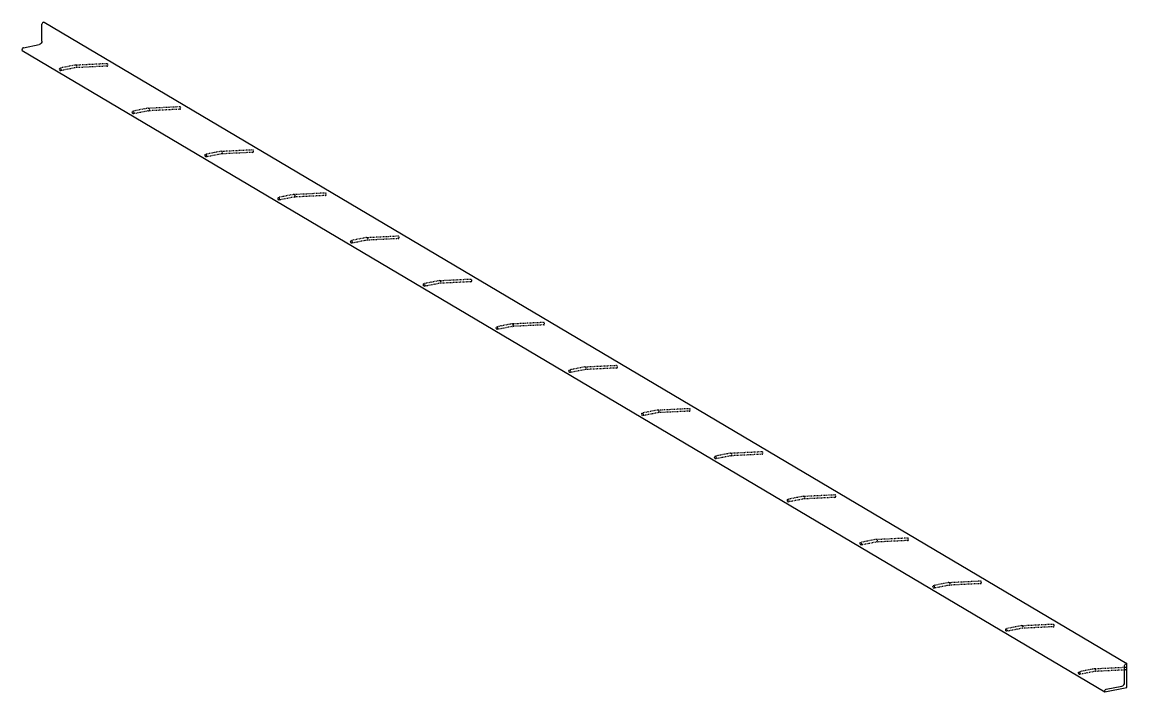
# Model space of a CAD drawing. Header units: millimetres. Extents: x 48 to 37795, y 5 to 1888.
# Drawn here: x 48 to 3084, y 48 to 1888 of the extents above; entities that cross this region are included whole.
import ezdxf

# ---------------------------------------------------------------- set-up
doc = ezdxf.new("R2010")
doc.units = ezdxf.units.MM
doc.linetypes.add('DXK_LINE_DOT2', pattern=[3.9198, 1.9599, -1.9599])
doc.layers.add('STÅL', color=7, linetype='Continuous')

msp = doc.modelspace()

# ---------------------------------------------------------------- linework, layer by layer
at = {"layer": 'STÅL', "color": 2, "linetype": 'Continuous'}
for p, q in [((102.9, 1884.4), (102.6, 1882.7)), ((102.6, 1836.2), (102.6, 1882.7)), ((103.7, 1885.9), (102.9, 1884.4)), ((105, 1887.1), (103.7, 1885.9)), ((106.5, 1887.7), (105, 1887.1)), ((106.5, 1887.7), (108.6, 1888.1)), ((108.6, 1888.1), (3083.6, 125.7)), ((51.9, 1817.7), (94.8, 1826.2)), ((97.7, 1827.4), (94.8, 1826.2)), ((100.3, 1829.8), (97.7, 1827.4)), ((102, 1832.8), (100.3, 1829.8)), ((102.6, 1836.2), (102, 1832.8)), ((48.3, 1814.4), (48, 1812.7)), ((48, 1810.4), (48, 1812.7)), ((48, 1810.4), (3023, 48)), ((49.1, 1815.9), (48.3, 1814.4)), ((50.4, 1817.1), (49.1, 1815.9)), ((51.9, 1817.7), (50.4, 1817.1)), ((3077.6, 120.3), (3077.9, 122)), ((3077.9, 122), (3078.7, 123.5)), ((3078.7, 123.5), (3080, 124.7)), ((3080, 124.7), (3081.5, 125.3)), ((3083.6, 125.7), (3081.5, 125.3)), ((3083.6, 60), (3083.6, 125.7)), ((3077.6, 73.8), (3077.6, 120.3)), ((3083.9, 111.1), (3083.6, 114.1)), ((3083.6, 110.4), (3083.9, 111.1)), ((3026.9, 55.3), (3069.8, 63.8)), ((3069.8, 63.8), (3072.7, 65)), ((3072.7, 65), (3075.3, 67.4)), ((3075.3, 67.4), (3077, 70.5)), ((3077, 70.5), (3077.6, 73.8)), ((3023, 48), (3083.6, 60)), ((3023, 50.3), (3023.3, 52)), ((3023, 50.3), (3023, 48)), ((3023.3, 52), (3024.1, 53.6)), ((3024.1, 53.6), (3025.4, 54.7)), ((3025.4, 54.7), (3026.9, 55.3))]:
    msp.add_line(p, q, dxfattribs=at)
at = {"layer": 'STÅL', "color": 7, "linetype": 'DXK_LINE_DOT2'}
for p, q in [((150.8, 1759.4), (151.4, 1761.7)), ((151.4, 1761.7), (152.8, 1762)), ((194.6, 1770.2), (152.8, 1762)), ((152.8, 1762), (154.2, 1760)), ((197.1, 1763.2), (154.2, 1754.7)), ((194.6, 1770.2), (195.2, 1770.3)), ((195.8, 1762.9), (196.1, 1762.9)), ((196.1, 1770.5), (197, 1770.6)), ((196.1, 1770.5), (197.5, 1768.6)), ((281.4, 1767.2), (196.1, 1762.9)), ((197, 1770.6), (282.4, 1774.8)), ((197.1, 1763.2), (197.9, 1765.5)), ((197.5, 1768.6), (197.9, 1765.5)), ((281.4, 1767.2), (283, 1767.4)), ((283.6, 1772.8), (282.4, 1774.8)), ((283, 1767.4), (283.9, 1769.8)), ((283.9, 1769.8), (283.6, 1772.8)), ((151.4, 1756.4), (150.8, 1759.4)), ((152.8, 1754.4), (151.4, 1756.4)), ((154.2, 1754.7), (152.8, 1754.4)), ((154.2, 1760), (154.8, 1757)), ((154.8, 1757), (154.2, 1754.7)), ((350.8, 1640.9), (351.4, 1643.2)), ((351.4, 1637.9), (350.8, 1640.9)), ((351.4, 1643.2), (352.8, 1643.5)), ((394.6, 1651.8), (352.8, 1643.5)), ((352.8, 1643.5), (354.2, 1641.5)), ((397.1, 1644.7), (354.2, 1636.2)), ((354.2, 1641.5), (354.8, 1638.5)), ((394.6, 1651.8), (395.2, 1651.9)), ((395.8, 1644.4), (396.1, 1644.4)), ((396.1, 1652), (397, 1652.1)), ((396.1, 1652), (397.5, 1650.1)), ((481.4, 1648.7), (396.1, 1644.4)), ((397, 1652.1), (482.4, 1656.3)), ((397.1, 1644.7), (397.9, 1647)), ((397.5, 1650.1), (397.9, 1647)), ((481.4, 1648.7), (483, 1649)), ((483.6, 1654.4), (482.4, 1656.3)), ((483, 1649), (483.9, 1651.3)), ((483.9, 1651.3), (483.6, 1654.4)), ((352.8, 1636), (351.4, 1637.9)), ((354.2, 1636.2), (352.8, 1636)), ((354.8, 1638.5), (354.2, 1636.2)), ((550.8, 1522.4), (551.4, 1524.7)), ((551.4, 1519.4), (550.8, 1522.4)), ((551.4, 1524.7), (552.8, 1525)), ((552.8, 1517.5), (551.4, 1519.4)), ((594.6, 1533.3), (552.8, 1525)), ((552.8, 1525), (554.2, 1523.1)), ((597.1, 1526.2), (554.2, 1517.8)), ((554.2, 1523.1), (554.8, 1520.1)), ((554.8, 1520.1), (554.2, 1517.8)), ((594.6, 1533.3), (595.2, 1533.4)), ((595.8, 1526), (596.1, 1526)), ((596.1, 1533.6), (597.5, 1531.6)), ((596.1, 1533.6), (597, 1533.6)), ((681.4, 1530.2), (596.1, 1526)), ((597, 1533.6), (682.4, 1537.8)), ((597.1, 1526.2), (597.9, 1528.6)), ((597.5, 1531.6), (597.9, 1528.6)), ((681.4, 1530.2), (683, 1530.5)), ((683.6, 1535.9), (682.4, 1537.8)), ((683, 1530.5), (683.9, 1532.8)), ((683.9, 1532.8), (683.6, 1535.9)), ((554.2, 1517.8), (552.8, 1517.5)), ((750.8, 1404), (751.4, 1406.3)), ((751.4, 1400.9), (750.8, 1404)), ((751.4, 1406.3), (752.8, 1406.5)), ((752.8, 1399), (751.4, 1400.9)), ((794.6, 1414.8), (752.8, 1406.5)), ((752.8, 1406.5), (754.2, 1404.6)), ((754.2, 1399.3), (752.8, 1399)), ((797.1, 1407.7), (754.2, 1399.3)), ((754.2, 1404.6), (754.8, 1401.6)), ((754.8, 1401.6), (754.2, 1399.3)), ((794.6, 1414.8), (795.2, 1414.9)), ((795.8, 1407.5), (796.1, 1407.5)), ((796.1, 1415.1), (797.5, 1413.1)), ((796.1, 1415.1), (797, 1415.1)), ((881.4, 1411.7), (796.1, 1407.5)), ((797, 1415.1), (882.4, 1419.4)), ((797.1, 1407.7), (797.9, 1410.1)), ((797.5, 1413.1), (797.9, 1410.1)), ((881.4, 1411.7), (883, 1412)), ((883.6, 1417.4), (882.4, 1419.4)), ((883, 1412), (883.9, 1414.4)), ((883.9, 1414.4), (883.6, 1417.4)), ((950.8, 1285.5), (951.4, 1287.8)), ((951.4, 1282.5), (950.8, 1285.5)), ((951.4, 1287.8), (952.8, 1288)), ((952.8, 1280.5), (951.4, 1282.5)), ((994.6, 1296.3), (952.8, 1288.1)), ((952.8, 1288), (954.2, 1286.1)), ((954.2, 1280.8), (952.8, 1280.5)), ((997.1, 1289.3), (954.2, 1280.8)), ((954.2, 1286.1), (954.8, 1283.1)), ((954.8, 1283.1), (954.2, 1280.8)), ((994.6, 1296.3), (995.2, 1296.4)), ((995.8, 1289), (996.1, 1289)), ((996.1, 1296.6), (997.5, 1294.6)), ((996.1, 1296.6), (997, 1296.6)), ((1081.4, 1293.3), (996.1, 1289)), ((997, 1296.6), (1082.4, 1300.9)), ((997.1, 1289.3), (997.9, 1291.6)), ((997.5, 1294.6), (997.9, 1291.6)), ((1081.4, 1293.3), (1083, 1293.5)), ((1083.6, 1298.9), (1082.4, 1300.9)), ((1083, 1293.5), (1083.9, 1295.9)), ((1083.9, 1295.9), (1083.6, 1298.9)), ((1150.8, 1167), (1151.4, 1169.3)), ((1151.4, 1164), (1150.8, 1167)), ((1151.4, 1169.3), (1152.8, 1169.6)), ((1152.8, 1162.1), (1151.4, 1164)), ((1194.6, 1177.8), (1152.8, 1169.6)), ((1152.8, 1169.6), (1154.2, 1167.6)), ((1154.2, 1162.3), (1152.8, 1162.1)), ((1197.1, 1170.8), (1154.2, 1162.3)), ((1154.2, 1167.6), (1154.8, 1164.6)), ((1154.8, 1164.6), (1154.2, 1162.3)), ((1194.6, 1177.8), (1195.2, 1177.9)), ((1195.8, 1170.5), (1196.1, 1170.5)), ((1196.1, 1178.1), (1197, 1178.2)), ((1196.1, 1178.1), (1197.5, 1176.2)), ((1281.4, 1174.8), (1196.1, 1170.5)), ((1197, 1178.2), (1282.4, 1182.4)), ((1197.1, 1170.8), (1197.9, 1173.1)), ((1197.5, 1176.2), (1197.9, 1173.1)), ((1281.4, 1174.8), (1283, 1175.1)), ((1283.6, 1180.4), (1282.4, 1182.4)), ((1283, 1175.1), (1283.9, 1177.4)), ((1283.9, 1177.4), (1283.6, 1180.4)), ((1397, 1059.7), (1482.4, 1063.9)), ((1483.6, 1062), (1482.4, 1063.9)), ((1350.8, 1048.5), (1351.4, 1050.8)), ((1351.4, 1045.5), (1350.8, 1048.5)), ((1351.4, 1050.8), (1352.8, 1051.1)), ((1352.8, 1043.6), (1351.4, 1045.5)), ((1394.6, 1059.4), (1352.8, 1051.1)), ((1352.8, 1051.1), (1354.2, 1049.2)), ((1354.2, 1043.8), (1352.8, 1043.6)), ((1397.1, 1052.3), (1354.2, 1043.8)), ((1354.2, 1049.2), (1354.8, 1046.1)), ((1354.8, 1046.1), (1354.2, 1043.8)), ((1394.6, 1059.4), (1395.2, 1059.5)), ((1395.8, 1052), (1396.1, 1052.1)), ((1396.1, 1059.6), (1397, 1059.7)), ((1396.1, 1059.6), (1397.5, 1057.7)), ((1481.4, 1056.3), (1396.1, 1052.1)), ((1397.1, 1052.3), (1397.9, 1054.6)), ((1397.5, 1057.7), (1397.9, 1054.6)), ((1481.4, 1056.3), (1483, 1056.6)), ((1483, 1056.6), (1483.9, 1058.9)), ((1483.9, 1058.9), (1483.6, 1062)), ((1596.1, 941.2), (1597.5, 939.2)), ((1596.1, 941.2), (1597, 941.2)), ((1597, 941.2), (1682.4, 945.4)), ((1683.6, 943.5), (1682.4, 945.4)), ((1683.9, 940.4), (1683.6, 943.5)), ((1550.8, 930), (1551.4, 932.3)), ((1551.4, 927), (1550.8, 930)), ((1551.4, 932.3), (1552.8, 932.6)), ((1552.8, 925.1), (1551.4, 927)), ((1594.6, 940.9), (1552.8, 932.6)), ((1552.8, 932.6), (1554.2, 930.7)), ((1554.2, 925.4), (1552.8, 925.1)), ((1597.1, 933.8), (1554.2, 925.4)), ((1554.2, 930.7), (1554.8, 927.7)), ((1554.8, 927.7), (1554.2, 925.4)), ((1594.6, 940.9), (1595.2, 941)), ((1595.8, 933.6), (1596.1, 933.6)), ((1681.4, 937.8), (1596.1, 933.6)), ((1597.1, 933.8), (1597.9, 936.2)), ((1597.5, 939.2), (1597.9, 936.2)), ((1681.4, 937.8), (1683, 938.1)), ((1683, 938.1), (1683.9, 940.4)), ((1794.6, 822.4), (1752.8, 814.1)), ((1794.6, 822.4), (1795.2, 822.5)), ((1796.1, 822.7), (1797.5, 820.7)), ((1796.1, 822.7), (1797, 822.7)), ((1797, 822.7), (1882.4, 827)), ((1797.5, 820.7), (1797.9, 817.7)), ((1883.6, 825), (1882.4, 827)), ((1883, 819.6), (1883.9, 822)), ((1883.9, 822), (1883.6, 825)), ((1750.8, 811.6), (1751.4, 813.9)), ((1751.4, 808.6), (1750.8, 811.6)), ((1751.4, 813.9), (1752.8, 814.1)), ((1752.8, 806.6), (1751.4, 808.6)), ((1752.8, 814.1), (1754.2, 812.2)), ((1754.2, 806.9), (1752.8, 806.6)), ((1797.1, 815.3), (1754.2, 806.9)), ((1754.2, 812.2), (1754.8, 809.2)), ((1754.8, 809.2), (1754.2, 806.9)), ((1795.8, 815.1), (1796.1, 815.1)), ((1881.4, 819.3), (1796.1, 815.1)), ((1797.1, 815.3), (1797.9, 817.7)), ((1881.4, 819.3), (1883, 819.6)), ((1994.6, 703.9), (1952.8, 695.7)), ((1994.6, 703.9), (1995.2, 704)), ((1996.1, 704.2), (1997.5, 702.2)), ((1996.1, 704.2), (1997, 704.2)), ((2081.4, 700.9), (1996.1, 696.6)), ((1997, 704.2), (2082.4, 708.5)), ((1997.1, 696.9), (1997.9, 699.2)), ((1997.5, 702.2), (1997.9, 699.2)), ((2081.4, 700.9), (2083, 701.1)), ((2083.6, 706.5), (2082.4, 708.5)), ((2083, 701.1), (2083.9, 703.5)), ((2083.9, 703.5), (2083.6, 706.5)), ((1950.8, 693.1), (1951.4, 695.4)), ((1951.4, 690.1), (1950.8, 693.1)), ((1951.4, 695.4), (1952.8, 695.7)), ((1952.8, 688.1), (1951.4, 690.1)), ((1952.8, 695.7), (1954.2, 693.7)), ((1954.2, 688.4), (1952.8, 688.1)), ((1997.1, 696.9), (1954.2, 688.4)), ((1954.2, 693.7), (1954.8, 690.7)), ((1954.8, 690.7), (1954.2, 688.4)), ((1995.8, 696.6), (1996.1, 696.6)), ((2150.8, 574.6), (2151.4, 576.9)), ((2151.4, 576.9), (2152.8, 577.2)), ((2194.6, 585.4), (2152.8, 577.2)), ((2152.8, 577.2), (2154.2, 575.2)), ((2197.1, 578.4), (2154.2, 569.9)), ((2194.6, 585.4), (2195.2, 585.6)), ((2195.8, 578.1), (2196.1, 578.1)), ((2196.1, 585.7), (2197, 585.8)), ((2196.1, 585.7), (2197.5, 583.8)), ((2281.4, 582.4), (2196.1, 578.1)), ((2197, 585.8), (2282.4, 590)), ((2197.1, 578.4), (2197.9, 580.7)), ((2197.5, 583.8), (2197.9, 580.7)), ((2281.4, 582.4), (2283, 582.7)), ((2283.6, 588.1), (2282.4, 590)), ((2283, 582.7), (2283.9, 585)), ((2283.9, 585), (2283.6, 588.1)), ((2151.4, 571.6), (2150.8, 574.6)), ((2152.8, 569.7), (2151.4, 571.6)), ((2154.2, 569.9), (2152.8, 569.7)), ((2154.2, 575.2), (2154.8, 572.2)), ((2154.8, 572.2), (2154.2, 569.9)), ((2350.8, 456.1), (2351.4, 458.4)), ((2351.4, 453.1), (2350.8, 456.1)), ((2351.4, 458.4), (2352.8, 458.7)), ((2394.6, 467), (2352.8, 458.7)), ((2352.8, 458.7), (2354.2, 456.8)), ((2397.1, 459.9), (2354.2, 451.4)), ((2354.2, 456.8), (2354.8, 453.7)), ((2394.6, 467), (2395.2, 467.1)), ((2395.8, 459.6), (2396.1, 459.7)), ((2396.1, 467.2), (2397, 467.3)), ((2396.1, 467.2), (2397.5, 465.3)), ((2481.4, 463.9), (2396.1, 459.7)), ((2397, 467.3), (2482.4, 471.5)), ((2397.1, 459.9), (2397.9, 462.3)), ((2397.5, 465.3), (2397.9, 462.3)), ((2481.4, 463.9), (2483, 464.2)), ((2483.6, 469.6), (2482.4, 471.5)), ((2483, 464.2), (2483.9, 466.5)), ((2483.9, 466.5), (2483.6, 469.6)), ((2352.8, 451.2), (2351.4, 453.1)), ((2354.2, 451.4), (2352.8, 451.2)), ((2354.8, 453.7), (2354.2, 451.4)), ((2550.8, 337.6), (2551.4, 340)), ((2551.4, 334.6), (2550.8, 337.6)), ((2551.4, 340), (2552.8, 340.2)), ((2552.8, 332.7), (2551.4, 334.6)), ((2594.6, 348.5), (2552.8, 340.2)), ((2552.8, 340.2), (2554.2, 338.3)), ((2597.1, 341.4), (2554.2, 333)), ((2554.2, 338.3), (2554.8, 335.3)), ((2554.8, 335.3), (2554.2, 333)), ((2594.6, 348.5), (2595.2, 348.6)), ((2595.8, 341.2), (2596.1, 341.2)), ((2596.1, 348.8), (2597.5, 346.8)), ((2596.1, 348.8), (2597, 348.8)), ((2681.4, 345.4), (2596.1, 341.2)), ((2597, 348.8), (2682.4, 353.1)), ((2597.1, 341.4), (2597.9, 343.8)), ((2597.5, 346.8), (2597.9, 343.8)), ((2681.4, 345.4), (2683, 345.7)), ((2683.6, 351.1), (2682.4, 353.1)), ((2683, 345.7), (2683.9, 348)), ((2683.9, 348), (2683.6, 351.1)), ((2554.2, 333), (2552.8, 332.7)), ((2750.8, 219.2), (2751.4, 221.5)), ((2751.4, 216.2), (2750.8, 219.2)), ((2751.4, 221.5), (2752.8, 221.7)), ((2752.8, 214.2), (2751.4, 216.2)), ((2794.6, 230), (2752.8, 221.7)), ((2752.8, 221.7), (2754.2, 219.8)), ((2754.2, 214.5), (2752.8, 214.2)), ((2797.1, 223), (2754.2, 214.5)), ((2754.2, 219.8), (2754.8, 216.8)), ((2754.8, 216.8), (2754.2, 214.5)), ((2794.6, 230), (2795.2, 230.1)), ((2795.8, 222.7), (2796.1, 222.7)), ((2796.1, 230.3), (2797.5, 228.3)), ((2796.1, 230.3), (2797, 230.3)), ((2881.4, 226.9), (2796.1, 222.7)), ((2797, 230.3), (2882.4, 234.6)), ((2797.1, 223), (2797.9, 225.3)), ((2797.5, 228.3), (2797.9, 225.3)), ((2881.4, 226.9), (2883, 227.2)), ((2883.6, 232.6), (2882.4, 234.6)), ((2883, 227.2), (2883.9, 229.6)), ((2883.9, 229.6), (2883.6, 232.6)), ((2950.8, 100.7), (2951.4, 103)), ((2951.4, 97.7), (2950.8, 100.7)), ((2951.4, 103), (2952.8, 103.3)), ((2952.8, 95.7), (2951.4, 97.7)), ((2994.6, 111.5), (2952.8, 103.3)), ((2952.8, 103.3), (2954.2, 101.3)), ((2954.2, 96), (2952.8, 95.7)), ((2997.1, 104.5), (2954.2, 96)), ((2954.2, 101.3), (2954.8, 98.3)), ((2954.8, 98.3), (2954.2, 96)), ((2994.6, 111.5), (2995.2, 111.6)), ((2995.8, 104.2), (2996.1, 104.2)), ((2996.1, 111.8), (2997, 111.9)), ((2996.1, 111.8), (2997.5, 109.9)), ((3081.4, 108.5), (2996.1, 104.2)), ((2997, 111.9), (3082.4, 116.1)), ((2997.1, 104.5), (2997.9, 106.8)), ((2997.5, 109.9), (2997.9, 106.8)), ((3081.4, 108.5), (3083, 108.7)), ((3083.6, 114.1), (3082.4, 116.1)), ((3083, 108.7), (3083.6, 110.4))]:
    msp.add_line(p, q, dxfattribs=at)

doc.saveas('drawing.dxf')
